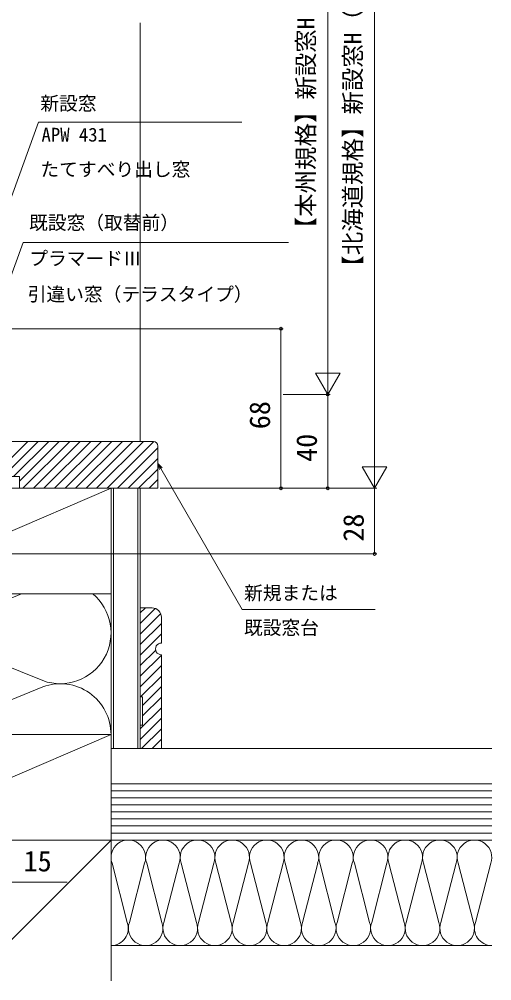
# Model space of a CAD drawing. Units: millimetres, scale not verified. Extents: x -525 to 525, y -783 to 779.
# Drawn here: x -238.2 to -36.5, y -153.8 to 256.2 of the extents above; entities that cross this region are included whole.
import ezdxf
from ezdxf.enums import TextEntityAlignment as Align

# ---------------------------------------------------------------- set-up
doc = ezdxf.new("R2010")
doc.units = ezdxf.units.MM
doc.header["$LTSCALE"] = 4
doc.layers.add('0-7_YKK_D', color=6, linetype='Continuous', lineweight=18)
doc.layers.add('0-9_YSS_K', color=3, linetype='Continuous', lineweight=18)
doc.styles.add('ＭＳ ゴシック', font='')
doc.styles.get('ＭＳ ゴシック').set_extended_font_data('MS Gothic')

msp = doc.modelspace()

# ---------------------------------------------------------------- linework, layer by layer
at = {"layer": '0-7_YKK_D'}
for p, q in [((-106.5, 445.7), (-106.5, 106.7)), ((-86.5, 445.7), (-86.5, 66.7)), ((-253.5, 124.2), (-125.5, 124.2)), ((-126.5, 124.2), (-126.5, 56.2)), ((-106.5, 96.2), (-106.5, 114.387)), ((-106.5, 96.2), (-111.75, 105.293)), ((-101.25, 105.293), (-111.75, 105.293)), ((-106.5, 96.2), (-101.25, 105.293)), ((-125.5, 96.2), (-105.5, 96.2)), ((-125.5, 96.2), (-105.5, 96.2)), ((-106.5, 56.2), (-106.5, 96.2)), ((-86.5, 56.2), (-86.5, 74.387)), ((-86.5, 56.2), (-91.75, 65.293)), ((-81.25, 65.293), (-91.75, 65.293)), ((-86.5, 56.2), (-81.25, 65.293)), ((-178, 56.2), (-85.5, 56.2)), ((-178, 56.2), (-125.5, 56.2)), ((-178, 56.2), (-105.5, 56.2)), ((-178, 56.2), (-85.5, 56.2)), ((-86.5, 56.2), (-86.5, 28.2)), ((-303.5, 28.2), (-85.5, 28.2))]:
    msp.add_line(p, q, dxfattribs=at)
for points in [[(-262.754, 122.2), (-261.881, 124.596), (-229.956, 212.31), (-143.159, 212.31)], [(-262, 91.113), (-261.128, 93.509), (-236.551, 161.034), (-123.296, 161.034)], [(-177.133, 64.957), (-179, 66.823), (-178.317, 64.273)], [(-179, 66.823), (-177.725, 64.615), (-143.007, 4.481), (-86.269, 4.481)], [(-254, -111.8), (-239, -111.8), (-217.723, -111.8)]]:
    msp.add_lwpolyline(points, dxfattribs=at)
for centre in [(-126.5, 124.2), (-106.5, 96.2), (-126.5, 56.2), (-106.5, 56.2), (-86.5, 28.2)]:
    msp.add_circle(centre, 0.637, dxfattribs=at)
at = {"layer": '0-9_YSS_K'}
for p, q in [((-186.5, 254.7), (-186.5, 76.2)), ((-249.559, 61.2), (-234.559, 76.2)), ((-245.069, 61.2), (-230.069, 76.2)), ((-240.579, 61.2), (-225.579, 76.2)), ((-238, 59.289), (-221.089, 76.2)), ((-236.599, 56.2), (-216.599, 76.2)), ((-232.109, 56.2), (-212.109, 76.2)), ((-227.618, 56.2), (-207.618, 76.2)), ((-223.128, 56.2), (-203.128, 76.2)), ((-218.638, 56.2), (-198.638, 76.2)), ((-214.148, 56.2), (-194.148, 76.2)), ((-209.658, 56.2), (-189.658, 76.2)), ((-205.168, 56.2), (-185.168, 76.2)), ((-200.678, 56.2), (-180.7, 76.177)), ((-196.188, 56.2), (-179, 73.388)), ((-191.697, 56.2), (-179, 68.897)), ((-187.207, 56.2), (-179, 64.407)), ((-182.717, 56.2), (-179, 59.917)), ((-199, 56.2), (-304, 11.2)), ((-199, 56.2), (-199, -54.8)), ((-198, 56.2), (-198, -54.8)), ((-187.5, 56.2), (-187.5, -54.8)), ((-186.5, 56.2), (-186.5, -54.8)), ((-237.158, 11.2), (-274.923, -4.16)), ((-186.5, 3.026), (-184.326, 5.2)), ((-186.5, -1.464), (-180.092, 4.944)), ((-186.5, -5.954), (-177.808, 2.738)), ((-177.5, 1.2), (-177.5, -9.8)), ((-186.5, -10.445), (-177.5, -1.445)), ((-274.923, -6.773), (-228.077, -25.827)), ((-186.5, -14.935), (-177.5, -5.935)), ((-186.5, -19.425), (-179.936, -12.861)), ((-186.5, -23.915), (-177.5, -14.915)), ((-186.5, -28.405), (-177.5, -19.405)), ((-186.405, -32.8), (-177.5, -23.895)), ((-228.077, -28.44), (-274.923, -47.493)), ((-185.5, -36.385), (-177.5, -28.385)), ((-185.5, -40.876), (-177.5, -32.876)), ((-186.5, -46.366), (-177.5, -37.366)), ((-186.5, -50.856), (-177.5, -41.856)), ((-199, -48.8), (-304, -93.8)), ((-185.954, -54.8), (-177.5, -46.346)), ((-181.464, -54.8), (-177.5, -50.836)), ((-199, -54.8), (-36.5, -54.8)), ((-199, -69.8), (-36.5, -69.8)), ((-199, -72.8), (-36.5, -72.8)), ((-199, -75.8), (-36.5, -75.8)), ((-199, -78.8), (-36.5, -78.8)), ((-199, -81.8), (-36.5, -81.8)), ((-199, -84.8), (-36.5, -84.8)), ((-199, -87.8), (-36.5, -87.8)), ((-199, -93.8), (-259, -153.8)), ((-199, -90.8), (-36.5, -90.8)), ((-199, -93.8), (-36.5, -93.8)), ((-192.059, -128.887), (-198.555, -103.713)), ((-184.673, -103.713), (-191.168, -128.887)), ((-177.286, -128.887), (-183.782, -103.713)), ((-169.9, -103.713), (-176.395, -128.887)), ((-162.514, -128.887), (-169.009, -103.713)), ((-155.127, -103.713), (-161.623, -128.887)), ((-147.741, -128.887), (-154.236, -103.713)), ((-140.355, -103.713), (-146.85, -128.887)), ((-132.968, -128.887), (-139.464, -103.713)), ((-125.582, -103.713), (-132.077, -128.887)), ((-118.195, -128.887), (-124.691, -103.713)), ((-110.809, -103.713), (-117.305, -128.887)), ((-103.423, -128.887), (-109.918, -103.713)), ((-96.036, -103.713), (-102.532, -128.887)), ((-88.65, -128.887), (-95.145, -103.713)), ((-81.264, -103.713), (-87.759, -128.887)), ((-73.877, -128.887), (-80.373, -103.713)), ((-66.491, -103.713), (-72.986, -128.887)), ((-59.105, -128.887), (-65.6, -103.713)), ((-51.718, -103.713), (-58.214, -128.887)), ((-44.332, -128.887), (-50.827, -103.713)), ((-36.945, -103.713), (-43.441, -128.887)), ((-199, -138.8), (-36.5, -138.8))]:
    msp.add_line(p, q, dxfattribs=at)
for points in [[(-181, 76.2), (-254, 76.2), (-254, 61.2), (-238, 61.2), (-238, 56.2), (-179, 56.2), (-179, 74.2)], [(-177.5, -14.8), (-177.5, -54.8), (-186.5, -54.8), (-186.5, -44.8), (-185.5, -44.8), (-185.5, -32.8), (-186.5, -32.8), (-186.5, 5.2), (-181.5, 5.2)], [(-199, -153.8), (-199, -93.8), (-304, -93.8), (-304, -153.8)]]:
    msp.add_lwpolyline(points, dxfattribs=at)
for points in [[(-304, 11.2), (-199, 11.2), (-199, 56.2), (-304, 56.2)], [(-304, -93.8), (-199, -93.8), (-199, -48.8), (-304, -48.8)]]:
    msp.add_lwpolyline(points, close=True, dxfattribs=at)
for centre, radius, start, end in [((-181, 74.2), 2, 0.00001, 89.99999), ((-220.667, -5.467), 21.667, 250, 50.28486), ((-181.5, 1.2), 4, 0.00001, 89.99999), ((-177.5, -12.3), 2.5, 89.99999, 270.00001), ((-220.667, -48.8), 21.667, 0, 110), ((-191.614, -101.186), 7.386, 340, 200), ((-176.841, -101.186), 7.386, 340, 200), ((-162.068, -101.186), 7.386, 340, 200), ((-147.295, -101.186), 7.386, 340, 200), ((-132.523, -101.186), 7.386, 340, 200), ((-117.75, -101.186), 7.386, 340, 200), ((-102.977, -101.186), 7.386, 340, 200), ((-88.205, -101.186), 7.386, 340, 200), ((-73.432, -101.186), 7.386, 340, 200), ((-58.659, -101.186), 7.386, 340, 200), ((-43.886, -101.186), 7.386, 340, 200), ((-199, -131.414), 7.386, 270, 20), ((-184.227, -131.414), 7.386, 160, 20), ((-169.455, -131.414), 7.386, 160, 20), ((-154.682, -131.414), 7.386, 160, 20), ((-139.909, -131.414), 7.386, 160, 20), ((-125.136, -131.414), 7.386, 160, 20), ((-110.364, -131.414), 7.386, 160, 20), ((-95.591, -131.414), 7.386, 160, 20), ((-80.818, -131.414), 7.386, 160, 20), ((-66.045, -131.414), 7.386, 160, 20), ((-51.273, -131.414), 7.386, 160, 20), ((-36.5, -131.414), 7.386, 160, 270)]:
    msp.add_arc(centre, radius, start, end, dxfattribs=at)

# ---------------------------------------------------------------- texts
at = {"layer": '0-7_YKK_D', "style": 'ＭＳ ゴシック'}
for s, height, p in [('【本州規格】新設窓H（＝既設窓H-40）', 7.331, (-109.977, 161.91)), ('【北海道規格】新設窓H（＝既設窓H）', 7.331, (-89.977, 145.547)), ('68', 8.798, (-128.5, 81.405)), ('40', 8.798, (-108.5, 67.473)), ('28', 8.798, (-88.5, 33.439))]:
    msp.add_text(s, height=height, rotation=90, dxfattribs=at).set_placement(p, align=Align.BOTTOM_LEFT)
for s, height, p in [('新設窓', 5.865, (-229.169, 215.618)), ('APW 431', 5.865, (-228.669, 202.285)), ('たてすべり出し窓', 5.865, (-229.123, 187.497)), ('既設窓（取替前）', 5.865, (-233.986, 164.756)), ('プラマードⅢ', 5.865, (-233.895, 149.513)), ('引違い窓（テラスタイプ）', 5.865, (-234.576, 134.271)), ('新規または', 5.865, (-142.223, 6.842)), ('既設窓台', 5.865, (-142.268, -7.946)), ('15', 8.798, (-236.291, -109.8))]:
    msp.add_text(s, height=height, dxfattribs=at).set_placement(p, align=Align.BOTTOM_LEFT)

doc.saveas('drawing.dxf')
